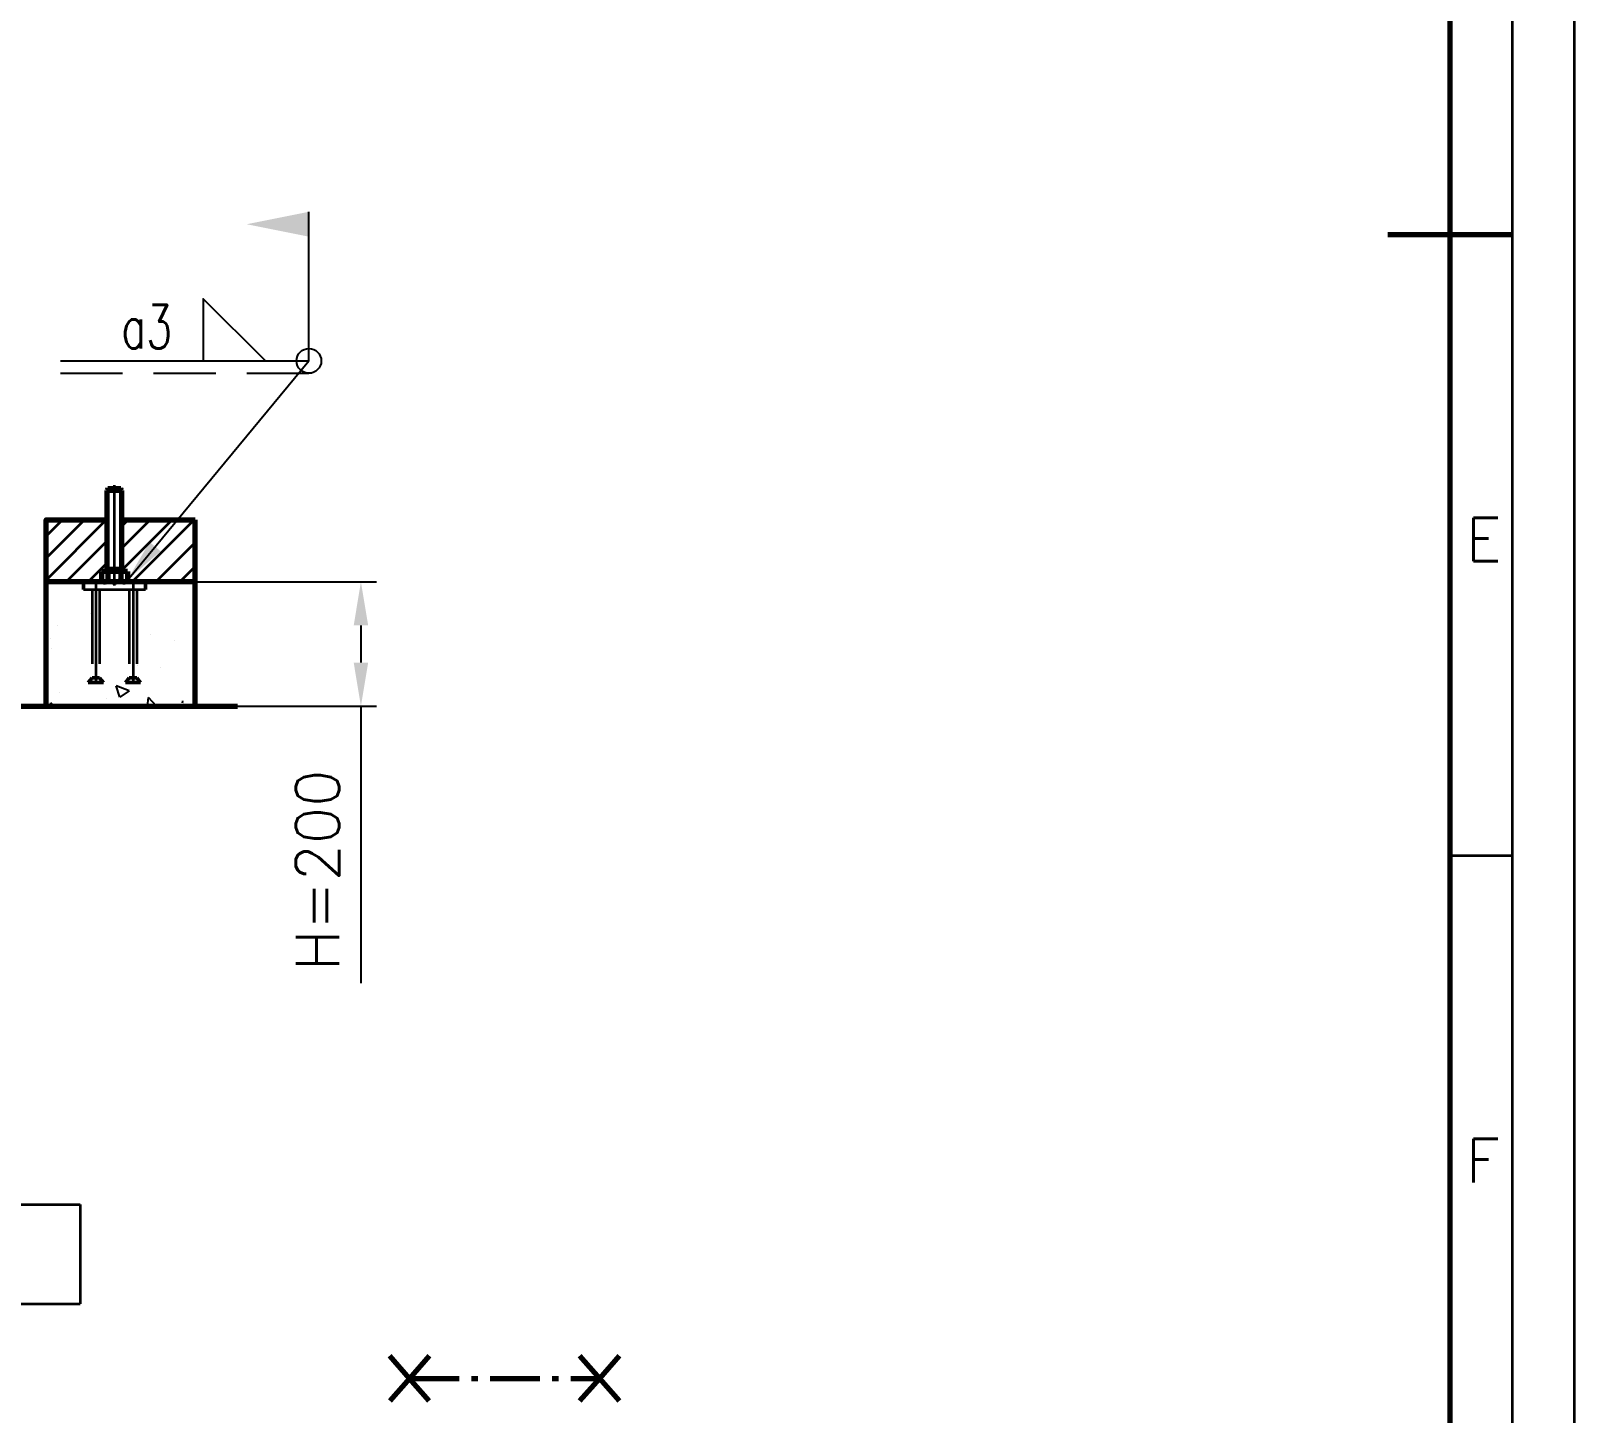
# Model space of a CAD drawing. Extents: x 0 to 11880, y 0 to 8400.
# Drawn here: x 9395 to 11880, y 2303 to 4528 of the extents above; entities that cross this region are included whole.
import ezdxf
from ezdxf.enums import TextEntityAlignment as Align

# ---------------------------------------------------------------- set-up
doc = ezdxf.new("R2010")
doc.units = 0
doc.header["$LTSCALE"] = 20
for name, pattern in [('ACAD_ISO02W100', [15, 12, -3]), ('ACAD_ISO08W100', [36, 24, -3, 6, -3]), ('CENTER', [2, 1.25, -0.25, 0.25, -0.25]), ('HIDDEN', [0.375, 0.25, -0.125]), ('ISO_10', [6.5, 4, -1, 0.5, -1])]:
    doc.linetypes.add(name, pattern=pattern)
doc.layers.get('0').update_dxf_attribs({"linetype": 'CONTINUOUS'})
doc.layers.get('DEFPOINTS').update_dxf_attribs({"linetype": 'CONTINUOUS'})
doc.layers.add('AHL-CEN-35', color=1, linetype='CENTER')
doc.layers.add('AHX-SYM-MM', color=1, linetype='CONTINUOUS')
for name, color, linetype, lineweight in [('M_EQUIP_A1', 1, 'CONTINUOUS', 35), ('M_EQUIP_D1', 3, 'CONTINUOUS', 35), ('M_EQUIP_E2', 4, 'CONTINUOUS', 25), ('M_EQUIP_E3', 3, 'CONTINUOUS', 35), ('M_EQUIP_E5', 2, 'ACAD_ISO02W100', 50), ('M_EQUIP_E7', 7, 'CONTINUOUS', 70), ('M_EQUIP_H_', 4, 'CONTINUOUS', 25), ('Y_______B1', 3, 'CONTINUOUS', 35)]:
    doc.layers.add(name, color=color, linetype=linetype, lineweight=lineweight)
doc.styles.add('S', font='simplex.shx', dxfattribs={"width": 0.8})
doc.styles.add('SIMPLEX', font='simplex.shx')
doc.styles.add('SIMPLEX2', font='simplex', dxfattribs={"width": 0.7})
doc.dimstyles.new('NORDIC', dxfattribs={"dimscale": 20, "dimtxt": 3.5, "dimasz": 3.5, "dimexe": 1.25, "dimexo": 0, "dimgap": 0.6, "dimtad": 0, "dimdec": 0, "dimdsep": 46, "dimtxsty": 'SIMPLEX', "dimcen": 0, "dimclrd": 3, "dimclre": 3, "dimclrt": 3, "dimadec": 0, "dimazin": 0, "dimtfac": 1, "dimtdec": 3, "dimtmove": 0, "dimatfit": 3, "dimfxl": 1, "dimtvp": 1, "dimtolj": 1, "dimtzin": 0, "dimarcsym": 0})
doc.dimstyles.new('SYMBOLS', dxfattribs={"dimscale": 20, "dimtxt": 2.5, "dimasz": 3.5, "dimexe": 2, "dimexo": 1, "dimgap": 1.5, "dimtad": 1, "dimdec": 0, "dimdsep": 46, "dimtxsty": 'SIMPLEX', "dimcen": 2.5, "dimclrd": 1, "dimclre": 1, "dimclrt": 1, "dimadec": 0, "dimazin": 0, "dimtfac": 1, "dimtmove": 0, "dimatfit": 3, "dimfxl": 1, "dimtvp": 1, "dimtolj": 1, "dimtzin": 0, "dimarcsym": 0})

# ---------------------------------------------------------------- blocks, each defined once
blk = doc.blocks.new('*D19')
at = {"layer": 'DEFPOINTS', "color": 0, "linetype": 'Continuous', "lineweight": 25, "transparency": 16777216}
for p in [(9659.7, 3641), (9728.1, 3441), (9926.6, 3441)]:
    blk.add_point(p, dxfattribs=at)
at = {"layer": 'M_EQUIP_D1', "color": 3, "linetype": 'Continuous', "lineweight": -2, "transparency": 16777216}
for p, q in [((9659.7, 3641), (9951.6, 3641)), ((9926.6, 3571), (9926.6, 3511)), ((9728.1, 3441), (9951.6, 3441)), ((9926.6, 3441), (9926.6, 2994.8))]:
    blk.add_line(p, q, dxfattribs=at)
at = {"layer": 'M_EQUIP_D1', "color": 3, "linetype": 'Continuous', "lineweight": 25, "transparency": 16777216}
for points in [[(9915, 3571), (9938.3, 3571), (9926.6, 3641)], [(9915, 3511), (9938.3, 3511), (9926.6, 3441)]]:
    blk.add_solid(points, dxfattribs=at)
at = {"layer": 'M_EQUIP_D1', "color": 3, "linetype": 'Continuous', "transparency": 16777216, "insert": (9856.6, 3176.8), "char_height": 70, "attachment_point": 5, "rotation": 90, "style": 'SIMPLEX'}
blk.add_mtext('\\A1;H=200', dxfattribs=at)
blk = doc.blocks.new('*X10')
at = {"color": 0, "linetype": 'Continuous'}
for p, q in [((21220.5, 13396.5), (21220.5, 13396.5)), ((21273.9, 13378.2), (21273.9, 13378.2)), ((21084.4, 13353.3), (21084.4, 13353.3)), ((21123.6, 13363), (21123.6, 13363)), ((21283.8, 13356.2), (21283.8, 13356.2)), ((21282.2, 13340), (21282.2, 13340)), ((21107.3, 13310), (21107.3, 13310)), ((21145.1, 13313.1), (21145.1, 13313.1)), ((21157.9, 13272.4), (21178.9, 13280.5)), ((21157.9, 13272.4), (21172.8, 13262.4)), ((21172.9, 13262.3), (21178.9, 13280.5)), ((21270, 13269.8), (21270, 13269.8)), ((21072.2, 13253.5), (21071.6, 13256.7)), ((21071.6, 13253.6), (21072.2, 13253.5)), ((21113.6, 13248), (21126.9, 13261.8)), ((21128.5, 13248), (21126.9, 13261.8)), ((21194.9, 13259.9), (21194.9, 13259.9)), ((21279.3, 13248), (21283.9, 13253.5)), ((21284.9, 13248), (21283.9, 13253.5))]:
    blk.add_line(p, q, dxfattribs=at)
blk = doc.blocks.new('08314502')
at = {"layer": 'AHX-SYM-MM', "color": 1, "linetype": 'Continuous'}
for p, q in [((0, 0), (0, 12)), ((-20, 0), (0, 0))]:
    blk.add_line(p, q, dxfattribs=at)
at = {"layer": 'AHX-SYM-MM', "color": 1, "linetype": 'HIDDEN'}
blk.add_line((-20, -1), (0, -1), dxfattribs=at)
at = {"layer": 'AHX-SYM-MM', "color": 1, "linetype": 'Continuous'}
blk.add_lwpolyline([(-8.5, 0), (-3.5, 0), (-8.5, 5)], close=True, dxfattribs=at)
blk.add_circle((0, 0), 1, dxfattribs=at)
blk.add_solid([(0, 12), (0, 10), (-5, 11)], dxfattribs=at)
at = {"layer": 'AHX-SYM-MM', "color": 1, "linetype": 'Continuous', "style": 'SIMPLEX2', "width": 0.7}
blk.add_attdef('A', text='', height=3.5, dxfattribs=at).set_placement((-11, 1), align=Align.RIGHT)
blk = doc.blocks.new('AS_STATUS2')
at = {"color": 7, "linetype": 'Continuous'}
for p, q in [((-35, 4), (35, 4)), ((-35, 4), (-35, -4)), ((35, 4), (35, -4)), ((-35, -4), (35, -4))]:
    blk.add_line(p, q, dxfattribs=at)
at = {"color": 2, "linetype": 'Continuous', "style": 'S', "width": 0.8}
blk.add_attdef('STATUS', text='', height=5, dxfattribs=at).set_placement((-0.16, 0), align=Align.MIDDLE)
blk = doc.blocks.new('A$C29D363F0')
at = {"color": 7, "linetype": 'Continuous', "lineweight": 70}
blk.add_line((589, 210), (579, 210), dxfattribs=at)
at = {"color": 3, "linetype": 'Continuous', "lineweight": 35}
for p, q in [((589, 210), (584, 210)), ((589, 160), (584, 160))]:
    blk.add_line(p, q, dxfattribs=at)
for points in [[(594, 0), (0, 0), (0, 420), (594, 420)], [(589, 5), (15, 5), (15, 415), (589, 415)]]:
    blk.add_lwpolyline(points, close=True, dxfattribs=at)
at = {"color": 7, "linetype": 'Continuous', "lineweight": 70}
blk.add_lwpolyline([(584, 10), (20, 10), (20, 410), (584, 410)], close=True, dxfattribs=at)
at = {"color": 3, "linetype": 'Continuous', "lineweight": 35, "style": 'S'}
for s, p in [('E', (585.3, 183.71)), ('F', (585.3, 133.71))]:
    blk.add_text(s, height=3.5, dxfattribs=at).set_placement(p)

msp = doc.modelspace()

# ---------------------------------------------------------------- linework, layer by layer
at = {"layer": 'AHL-CEN-35', "color": 5, "linetype": 'ISO_10', "lineweight": 70}
msp.add_line((10004.8, 2358.6), (10311.1, 2358.6), dxfattribs=at)
for points in [[(10036.6, 2322.5), (10004.8, 2358.6), (9973, 2394.8)], [(10036.6, 2394.8), (10004.8, 2358.6), (9973, 2322.5)], [(10342.8, 2322.5), (10311.1, 2358.6), (10279.3, 2394.8)], [(10279.3, 2322.5), (10311.1, 2358.6), (10342.8, 2394.8)]]:
    msp.add_lwpolyline(points, dxfattribs=at)
at = {"layer": 'M_EQUIP_E2', "color": 4, "linetype": 'Continuous', "lineweight": 25}
msp.add_line((9419.7, 3739.6), (9421.1, 3741), dxfattribs=at)
at = {"layer": 'M_EQUIP_E3', "linetype": 'Continuous'}
for p, q in [((9519.2, 3661.3), (9519.2, 3791)), ((9540.2, 3661.3), (9540.2, 3791))]:
    msp.add_line(p, q, dxfattribs=at)
at = {"layer": 'M_EQUIP_E3', "color": 3, "linetype": 'ACAD_ISO08W100', "lineweight": 35, "ltscale": 0.5}
for p, q in [((9529.7, 3635), (9529.7, 3797)), ((9499.7, 3641), (9499.7, 3479)), ((9559.7, 3641), (9559.7, 3479))]:
    msp.add_line(p, q, dxfattribs=at)
at = {"layer": 'M_EQUIP_E3', "color": 3, "linetype": 'ACAD_ISO08W100', "lineweight": 35}
for p, q in [((9419.7, 3679.4), (9481.3, 3741)), ((9419.7, 3644), (9516.7, 3741)), ((9419.7, 3714.7), (9446, 3741)), ((9541.7, 3659.9), (9622.8, 3741)), ((9541.7, 3695.3), (9587.4, 3741)), ((9541.7, 3730.7), (9552, 3741)), ((9559.7, 3642.6), (9658.1, 3741)), ((9452, 3641), (9517.7, 3706.7)), ((9598, 3642.6), (9659.7, 3704.2)), ((9487.4, 3641), (9517.7, 3671.3)), ((9634.8, 3641), (9659.7, 3665.9))]:
    msp.add_line(p, q, dxfattribs=at)
at = {"layer": 'M_EQUIP_E3', "linetype": 'ACAD_ISO02W100', "ltscale": 0.5}
for p, q in [((9479.7, 3629), (9579.7, 3629)), ((9493.7, 3629), (9493.7, 3486.7)), ((9505.7, 3629), (9505.7, 3486.7)), ((9553.7, 3629), (9553.7, 3486.7)), ((9565.7, 3629), (9565.7, 3486.7))]:
    msp.add_line(p, q, dxfattribs=at)
at = {"layer": 'M_EQUIP_E5', "color": 2, "linetype": 'ACAD_ISO02W100', "lineweight": 50}
for p, q in [((9479.7, 3641), (9479.7, 3629)), ((9579.7, 3641), (9579.7, 3629)), ((9493.7, 3486.7), (9487.4, 3479)), ((9487.4, 3479), (9505.7, 3479)), ((9493.7, 3486.7), (9505.7, 3486.7)), ((9505.7, 3486.7), (9512, 3479)), ((9505.7, 3479), (9512, 3479)), ((9553.7, 3486.7), (9547.4, 3479)), ((9553.7, 3479), (9547.4, 3479)), ((9565.7, 3486.7), (9553.7, 3486.7)), ((9572, 3479), (9553.7, 3479)), ((9565.7, 3486.7), (9572, 3479))]:
    msp.add_line(p, q, dxfattribs=at)
at = {"layer": 'M_EQUIP_E7', "linetype": 'Continuous'}
for p, q in [((9519.2, 3791), (9517.7, 3788)), ((9517.7, 3788), (9517.7, 3657.9)), ((9541.7, 3788), (9517.7, 3788)), ((9540.2, 3791), (9519.2, 3791)), ((9541.7, 3788), (9540.2, 3791)), ((9541.7, 3657.9), (9541.7, 3788)), ((9541.7, 3741), (9659.7, 3741)), ((9659.7, 3441), (9659.7, 3741)), ((9419.7, 3441), (9419.7, 3641)), ((8160.7, 3441), (9728.1, 3441))]:
    msp.add_line(p, q, dxfattribs=at)
at = {"layer": 'M_EQUIP_E7', "color": 7, "linetype": 'Continuous', "lineweight": 70}
for p, q in [((9550.6, 3657.9), (9508.8, 3657.9)), ((9508.8, 3657.9), (9508.8, 3643.9)), ((9517.7, 3661.3), (9541.7, 3661.3)), ((9519.2, 3657.9), (9519.2, 3643.9)), ((9540.1, 3657.9), (9540.1, 3643.9)), ((9550.6, 3657.9), (9550.6, 3643.9)), ((9545.3, 3641.1), (9514, 3641.1))]:
    msp.add_line(p, q, dxfattribs=at)
at = {"layer": 'M_EQUIP_E7', "linetype": 'Continuous'}
msp.add_lwpolyline([(9659.7, 3641), (9419.7, 3641), (9419.7, 3741), (9517.7, 3741)], dxfattribs=at)
at = {"layer": 'M_EQUIP_E7', "color": 7, "linetype": 'Continuous', "lineweight": 70}
for centre, radius, start, end in [((9514, 3647.3), 6.27, 213.5819, 326.4181), ((9529.7, 3661.9), 20.9, 239.9733, 300.0267), ((9545.3, 3647.3), 6.27, 213.5819, 326.4181)]:
    msp.add_arc(centre, radius, start, end, dxfattribs=at)

# ---------------------------------------------------------------- block references
at = {"layer": 'M_EQUIP_A1', "color": 1, "linetype": 'Continuous', "xscale": 20, "yscale": 20, "zscale": 20}
msp.add_blockref('08314502', (9842.8, 3996.9), dxfattribs=at).add_auto_attribs({'A': 'a3'})
at = {"layer": 'M_EQUIP_E7', "lineweight": 35, "xscale": 20, "yscale": 20, "zscale": 20}
msp.add_blockref('A$C29D363F0', (0, 0), dxfattribs=at)
at = {"layer": 'M_EQUIP_H_', "color": 4, "linetype": 'Continuous', "xscale": -1}
msp.add_blockref('*X10', (30711.3, -9807), dxfattribs=at)
at = {"layer": 'Y_______B1', "linetype": 'Continuous', "lineweight": 35, "xscale": 20, "yscale": 20, "zscale": 20}
msp.add_blockref('AS_STATUS2', (8774.7, 2558.6), dxfattribs=at).add_auto_attribs({'STATUS': 'PRELIMINARY'})

# ---------------------------------------------------------------- dimensions: what is measured, and where the dimension line sits
at = {"layer": 'M_EQUIP_D1', "linetype": 'Continuous'}
dim = msp.add_linear_dim(base=(9926.6, 3441), p1=(9659.7, 3641), p2=(9728.1, 3441), angle=90, text='H=<>', dimstyle='NORDIC', dxfattribs=at)
dim.commit()
dim.dimension.update_dxf_attribs({"geometry": '*D19', "text_midpoint": (9926.6, 3176.8), "dimtype": 160})

# ---------------------------------------------------------------- leaders
at = {"layer": 'M_EQUIP_A1', "color": 1, "linetype": 'Continuous'}
msp.add_leader([(9550.6, 3643.9), (9842.8, 3996.9)], dimstyle='SYMBOLS', dxfattribs=at)

doc.saveas('drawing.dxf')
